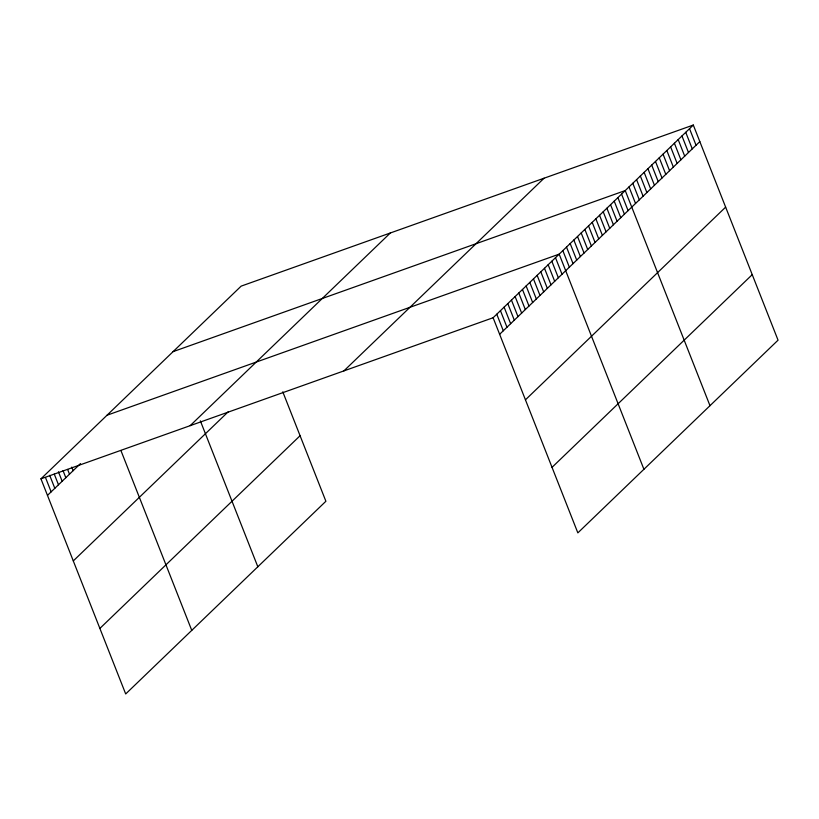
<?xml version="1.0" encoding="UTF-8"?>
<svg xmlns="http://www.w3.org/2000/svg" width="819" height="819" viewBox="0 0 819 819"><rect width="100%" height="100%" fill="white"/><g stroke="black" fill="none" stroke-linecap="round" stroke-linejoin="round"><path stroke-width="1.23" d="M282.79 391.84L325.89 501.259L125.696 693.959L40.95 478.828L241.155 286.128L693.304 125.041L778.05 340.172L577.845 532.872L493.11 317.741L693.304 125.041M47.471 495.382L80.508 463.585M190.162 425.665L390.356 232.965M73.29 560.913L228.102 411.896M343.898 370.894L544.092 178.194M99.877 628.429L300.082 435.728M499.631 334.295L699.825 141.595M525.44 399.826L725.644 207.125M552.037 467.342L752.241 274.641M173.085 351.638L625.235 190.561L709.981 405.692M107.013 415.233L559.172 254.146L643.918 469.287M40.95 478.828L493.11 317.741M689.526 128.675L696.048 145.229M685.738 132.32L692.26 148.874M681.961 135.954L688.482 152.518M678.183 139.599L684.704 156.153M674.395 143.233L680.917 159.797M670.618 146.877L677.139 163.431M666.83 150.522L673.351 167.076M663.052 154.156L669.573 170.71M659.275 157.801L665.796 174.355M655.487 161.435L662.008 177.989M651.709 165.08L658.23 181.634M647.931 168.714L654.453 185.268M644.144 172.359L650.665 188.913M640.366 175.993L646.887 192.557M636.578 179.637L643.099 196.191M632.8 183.272L639.322 199.836M629.023 186.916L635.544 203.47M621.57 194.093L628.091 210.647M617.895 197.625L624.416 214.179M614.23 201.157L620.751 217.711M610.554 204.689L617.076 221.243M606.889 208.221L613.411 224.775M603.214 211.752L609.735 228.306M599.549 215.284L606.07 231.838M595.874 218.816L602.395 235.37M592.209 222.348L598.73 238.913M588.533 225.88L595.055 242.444M584.868 229.422L591.39 245.976M581.193 232.954L587.714 249.508M577.518 236.486L584.049 253.04M573.853 240.018L580.374 256.572M570.178 243.55L576.709 260.104M566.513 247.082L573.034 263.636M562.837 250.614L569.359 267.168M555.497 257.678L562.018 274.232M551.832 261.21L558.353 277.774M548.157 264.742L554.678 281.306M544.492 268.274L551.013 284.838M540.816 271.816L547.338 288.37M537.151 275.348L543.673 291.902M533.476 278.88L539.997 295.434M529.811 282.412L536.332 298.966M526.136 285.944L532.657 302.498M522.471 289.476L528.992 306.03M518.796 293.007L525.317 309.562M515.131 296.539L521.652 313.093M511.455 300.071L517.977 316.636M507.79 303.603L514.312 320.168M504.115 307.135L510.636 323.7M500.45 310.677L506.971 327.231M496.775 314.209L503.296 330.763M200.348 420.853L257.831 566.779M120.915 450.511L191.759 630.374M71.765 467.106L73.167 470.649M67.629 469.451L69.492 474.181M63.032 470.618L65.827 477.712M58.425 471.785L62.152 481.255M54.289 474.14L58.487 484.787M49.693 475.307L54.812 488.319M45.557 477.661L51.147 491.85"/></g></svg>
